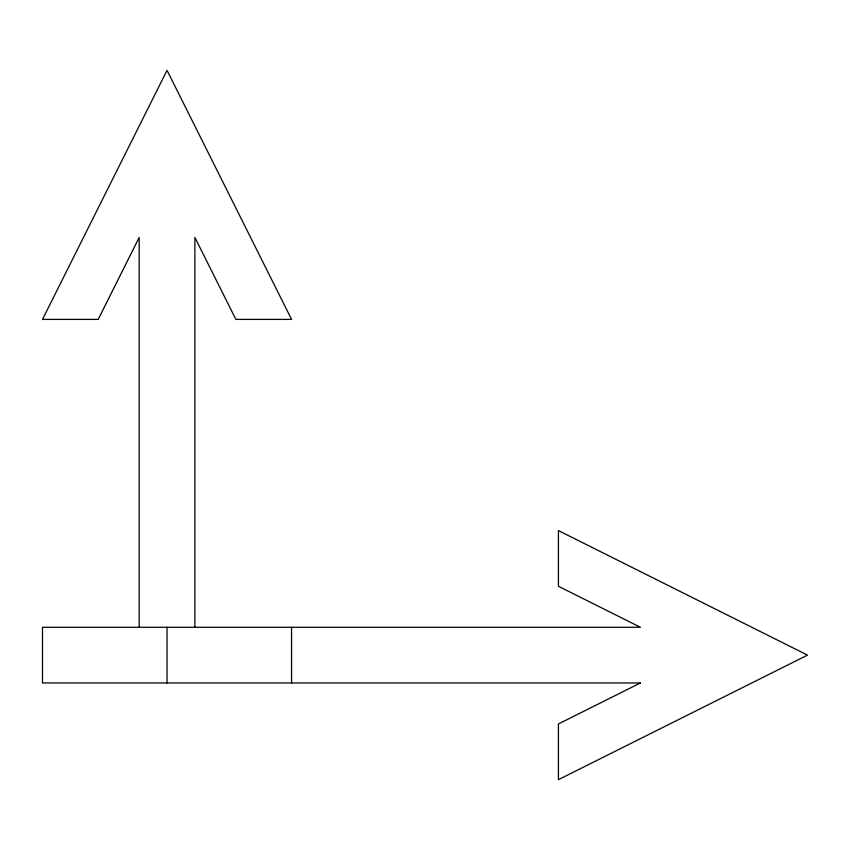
<?xml version="1.0" encoding="UTF-8"?>
<svg xmlns="http://www.w3.org/2000/svg" width="850" height="850" viewBox="0 0 850 850"><rect width="100%" height="100%" fill="white"/><g stroke="black" fill="none" stroke-linecap="round" stroke-linejoin="round"><path stroke-width="1.27" d="M291.561 627.279L291.561 682.964M194.884 627.279L194.884 237.426L235.875 319.409L291.561 319.409L167.036 70.348L42.5 319.409L98.196 319.409L139.188 237.426L139.188 627.279M167.036 627.279L167.036 682.964M640.422 682.964L558.429 723.956L558.429 779.652L807.5 655.116L558.429 530.591L558.429 586.277L640.422 627.279L42.5 627.279L42.5 682.964L640.422 682.964"/></g></svg>
